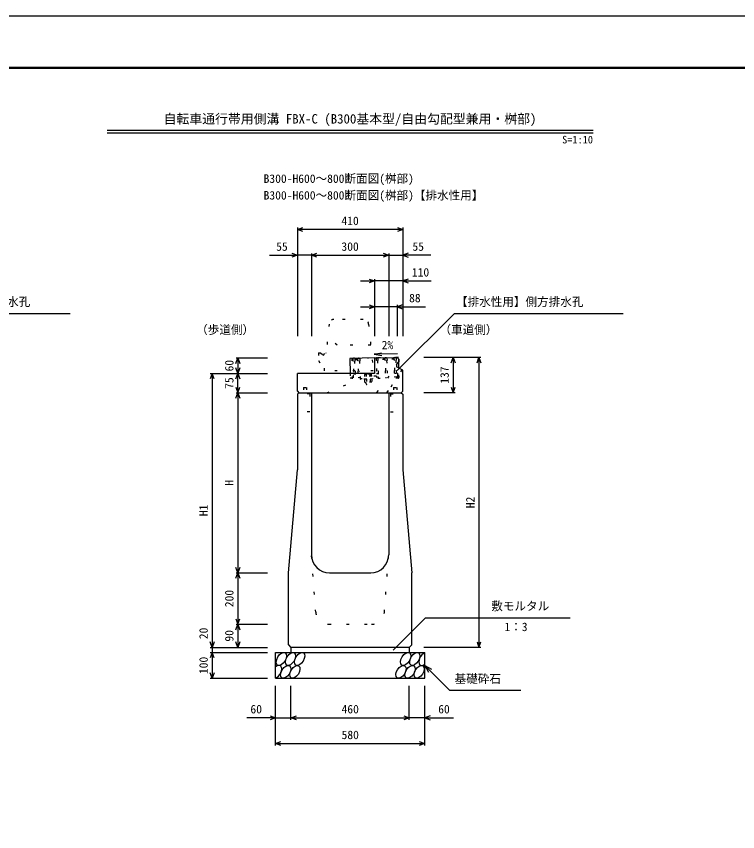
# Model space of a CAD drawing. Units: millimetres, scale not verified. Extents: x -12600 to 12600, y -5940 to 5940.
# Drawn here: x -9698 to -6893, y -3169 to 0 of the extents above; entities that cross this region are included whole.
import ezdxf
from ezdxf.enums import TextEntityAlignment as Align

# ---------------------------------------------------------------- set-up
doc = ezdxf.new("R2010")
doc.units = ezdxf.units.MM
doc.header["$LTSCALE"] = 40
doc.linetypes.add('DOTTED', pattern=[1.75, 0.25, -1.5])
for name, color, linetype, lineweight in [('0-0_DIM', 7, 'Continuous', 25), ('0-1_Defpoints', 5, 'Continuous', 25), ('0-2_HATCH', 6, 'DOTTED', 25), ('0-5_OUTLINE', 3, 'Continuous', 25), ('0-6_OUTLINE2', 4, 'DOTTED', 25), ('0-7_TXT', 7, 'Continuous', 25), ('0-8_WAKU', 3, 'Continuous', 25)]:
    doc.layers.add(name, color=color, linetype=linetype, lineweight=lineweight)
doc.styles.add('ＭＳ ゴシック', font='')
doc.styles.get('ＭＳ ゴシック').set_extended_font_data('MS Gothic')

msp = doc.modelspace()

# ---------------------------------------------------------------- linework, layer by layer
at = {"layer": '0-0_DIM'}
for p, q in [((-8605, -821.3), (-8605, -1242.94)), ((-8195, -821.3), (-8195, -1242.94)), ((-8195, -828.8), (-8605, -828.8)), ((-8713.38, -928.8), (-8605, -928.8)), ((-8550, -928.8), (-8605, -928.8)), ((-8550, -921.3), (-8550, -1242.94)), ((-8550, -928.8), (-8250, -928.8)), ((-8250, -921.3), (-8250, -1242.94)), ((-8250, -928.8), (-8195, -928.8)), ((-8086.62, -928.8), (-8195, -928.8)), ((-8360, -1028.8), (-8305, -1028.8)), ((-8305, -1021.3), (-8305, -1242.94)), ((-8195, -1028.8), (-8305, -1028.8)), ((-8195, -1028.8), (-8085, -1028.8)), ((-8360, -1128.8), (-8305, -1128.8)), ((-8217, -1128.8), (-8305, -1128.8)), ((-8217, -1121.3), (-8217, -1242.94)), ((-8217, -1128.8), (-8107, -1128.8)), ((-10144.4, -1154.95), (-9488.5, -1154.95)), ((-8216.54, -1377.09), (-7994.4, -1154.95)), ((-7994.4, -1154.95), (-7338.5, -1154.95)), ((-8843.5, -1327.94), (-8721, -1327.94)), ((-8836, -1327.94), (-8836, -1387.94)), ((-7891.5, -1325.94), (-8114, -1325.94)), ((-7999, -1325.94), (-7999, -1462.94)), ((-7899, -1325.94), (-7899, -2452.94)), ((-8943.5, -1387.94), (-8721, -1387.94)), ((-8936, -1387.94), (-8936, -2452.94)), ((-8836, -1462.94), (-8836, -1387.94)), ((-8843.5, -1462.94), (-8721, -1462.94)), ((-8836, -1462.94), (-8836, -2162.94)), ((-7991.5, -1462.94), (-8114, -1462.94)), ((-8843.5, -2162.94), (-8721, -2162.94)), ((-8836, -2162.94), (-8836, -2362.94)), ((-8232.89, -2463.75), (-8106.66, -2337.52)), ((-8106.66, -2337.52), (-7545.19, -2337.52)), ((-8843.5, -2362.94), (-8721, -2362.94)), ((-8836, -2362.94), (-8836, -2452.94)), ((-8943.5, -2452.94), (-8721, -2452.94)), ((-8936, -2452.94), (-8936, -2472.94)), ((-7891.5, -2452.94), (-8114, -2452.94)), ((-8943.5, -2472.94), (-8721, -2472.94)), ((-8936, -2472.94), (-8936, -2572.94)), ((-8110, -2522.94), (-8014.24, -2618.7)), ((-8110, -2522.94), (-8084.02, -2537.94)), ((-8110, -2522.94), (-8095, -2548.92)), ((-8943.5, -2572.94), (-8721, -2572.94)), ((-8690, -2834.31), (-8690, -2602.94)), ((-8630, -2734.31), (-8630, -2602.94)), ((-8170, -2734.31), (-8170, -2602.94)), ((-8110, -2834.31), (-8110, -2602.94)), ((-8014.24, -2618.7), (-7736.69, -2618.7)), ((-8690, -2726.81), (-8801.79, -2726.81)), ((-8690, -2726.81), (-8630, -2726.81)), ((-8630, -2726.81), (-8170, -2726.81)), ((-8110, -2726.81), (-8170, -2726.81)), ((-8110, -2726.81), (-7998.21, -2726.81)), ((-8690, -2826.81), (-8110, -2826.81))]:
    msp.add_line(p, q, dxfattribs=at)
for points in [[(-8583.86, -836.5), (-8605, -828.8), (-8583.86, -821.11)], [(-8216.14, -821.11), (-8195, -828.8), (-8216.14, -836.5)], [(-8626.14, -921.11), (-8605, -928.8), (-8626.14, -936.5)], [(-8528.86, -936.5), (-8550, -928.8), (-8528.86, -921.11)], [(-8271.14, -921.11), (-8250, -928.8), (-8271.14, -936.5)], [(-8173.86, -921.11), (-8195, -928.8), (-8173.86, -936.5)], [(-8326.14, -1021.11), (-8305, -1028.8), (-8326.14, -1036.5)], [(-8173.86, -1021.11), (-8195, -1028.8), (-8173.86, -1036.5)], [(-8326.14, -1121.11), (-8305, -1128.8), (-8326.14, -1136.5)], [(-8195.86, -1121.11), (-8217, -1128.8), (-8195.86, -1136.5)], [(-8843.7, -1349.09), (-8836, -1327.94), (-8828.3, -1349.09)], [(-8006.7, -1347.09), (-7999, -1325.94), (-7991.3, -1347.09)], [(-7906.7, -1347.09), (-7899, -1325.94), (-7891.3, -1347.09)], [(-8928.3, -1409.09), (-8936, -1387.94), (-8943.7, -1409.09)], [(-8828.3, -1366.8), (-8836, -1387.94), (-8843.7, -1366.8)], [(-8843.7, -1409.09), (-8836, -1387.94), (-8828.3, -1409.09)], [(-8843.7, -1441.8), (-8836, -1462.94), (-8828.3, -1441.8)], [(-8006.7, -1441.8), (-7999, -1462.94), (-7991.3, -1441.8)], [(-8843.7, -1484.09), (-8836, -1462.94), (-8828.3, -1484.09)], [(-8828.3, -2141.8), (-8836, -2162.94), (-8843.7, -2141.8)], [(-8843.7, -2184.09), (-8836, -2162.94), (-8828.3, -2184.09)], [(-8843.7, -2341.8), (-8836, -2362.94), (-8828.3, -2341.8)], [(-8843.7, -2384.09), (-8836, -2362.94), (-8828.3, -2384.09)], [(-8928.3, -2431.8), (-8936, -2452.94), (-8943.7, -2431.8)], [(-8828.3, -2431.8), (-8836, -2452.94), (-8843.7, -2431.8)], [(-7906.7, -2431.8), (-7899, -2452.94), (-7891.3, -2431.8)], [(-8928.3, -2494.09), (-8936, -2472.94), (-8943.7, -2494.09)], [(-8928.3, -2551.8), (-8936, -2572.94), (-8943.7, -2551.8)], [(-8711.14, -2719.11), (-8690, -2726.81), (-8711.14, -2734.5)], [(-8608.86, -2734.5), (-8630, -2726.81), (-8608.86, -2719.11)], [(-8191.14, -2719.11), (-8170, -2726.81), (-8191.14, -2734.5)], [(-8088.86, -2719.11), (-8110, -2726.81), (-8088.86, -2734.5)], [(-8668.86, -2834.5), (-8690, -2826.81), (-8668.86, -2819.11)], [(-8131.14, -2819.11), (-8110, -2826.81), (-8131.14, -2834.5)]]:
    msp.add_lwpolyline(points, dxfattribs=at)
at = {"layer": '0-1_Defpoints'}
msp.add_lwpolyline([(-12600, -5940), (-4200, -5940), (-4200, 0), (-12600, 0)], close=True, dxfattribs=at)
at = {"layer": '0-2_HATCH'}
for p, q in [((-8390.76, -1409.59), (-8392.28, -1329.6)), ((-8221.31, -1326.85), (-8388.28, -1330.03)), ((-8369.61, -1329.67), (-8381.23, -1332.37)), ((-8362.61, -1329.54), (-8361.19, -1404.53)), ((-8211.32, -1326.16), (-8305, -1327.94)), ((-8298.96, -1328.33), (-8297.53, -1403.31)), ((-8263.63, -1327.65), (-8291.85, -1334.19)), ((-8228.31, -1326.98), (-8256.52, -1333.52)), ((-8214.46, -1397.23), (-8215.82, -1326.24)), ((-8211, -1342.85), (-8211.32, -1326.16)), ((-8369.5, -1335.67), (-8381.16, -1335.89)), ((-8263.52, -1333.65), (-8291.85, -1334.19)), ((-8228.19, -1332.98), (-8256.52, -1333.52)), ((-8386.85, -1405.01), (-8387.32, -1380.02)), ((-8387.13, -1390.02), (-8361.47, -1389.53)), ((-8340, -1390.26), (-8342.46, -1392.19)), ((-8342.3, -1399.69), (-8342.46, -1392.19)), ((-8342.06, -1391.84), (-8340, -1390.26)), ((-8318.75, -1389.82), (-8340, -1390.26)), ((-8336.06, -1399.56), (-8336.21, -1392.06)), ((-8322.31, -1399.27), (-8322.46, -1391.78)), ((-8316.63, -1391.31), (-8318.75, -1389.82)), ((-8316.06, -1399.15), (-8316.21, -1391.65)), ((-8297.82, -1388.32), (-8220.16, -1386.84)), ((-8220.35, -1376.84), (-8219.88, -1401.83)), ((-8209.85, -1403.14), (-8210.53, -1367.77)), ((-8218.88, -1401.82), (-8390.85, -1405.09)), ((-8212.79, -1406.2), (-8390.76, -1409.59)), ((-8297.62, -1398.81), (-8361.27, -1400.03)), ((-8345.54, -1408.73), (-8312.54, -1408.1)), ((-8342.63, -1422.68), (-8342.86, -1410.18)), ((-8314.92, -1422.15), (-8342.63, -1422.68)), ((-8316.06, -1399.15), (-8342.3, -1399.69)), ((-8335.94, -1410.05), (-8335.7, -1422.54)), ((-8322.08, -1409.78), (-8321.85, -1422.28)), ((-8315.16, -1409.65), (-8314.92, -1422.15)), ((-8312.54, -1408.1), (-8312.51, -1409.6)), ((-8260.87, -1402.62), (-8260.78, -1407.11))]:
    msp.add_line(p, q, dxfattribs=at)
at = {"layer": '0-2_HATCH', "linetype": 'Continuous'}
msp.add_line((-8210.53, -1367.77), (-8211, -1342.85), dxfattribs=at)
msp.add_lwpolyline([(-8305, -1327.94), (-8401.28, -1329.78), (-8400.18, -1387.94)], dxfattribs=at)
at = {"layer": '0-2_HATCH'}
for points in [[(-8387.32, -1380.02), (-8385.82, -1379.99), (-8386.59, -1340), (-8388.09, -1340.03), (-8388.28, -1330.03)], [(-8382.78, -1329.92), (-8383.29, -1329.23), (-8386.29, -1329.29), (-8386.78, -1330)], [(-8381.28, -1329.89), (-8381.09, -1339.89), (-8382.59, -1339.92), (-8381.82, -1379.91), (-8380.33, -1379.89), (-8380.13, -1389.88)], [(-8368.47, -1389.66), (-8368.66, -1379.66), (-8367.16, -1379.64), (-8367.92, -1339.64), (-8369.42, -1339.67), (-8369.61, -1329.67)], [(-8364.11, -1329.57), (-8364.63, -1328.88), (-8367.63, -1328.93), (-8368.11, -1329.64)], [(-8328.79, -1328.9), (-8329.3, -1328.2), (-8332.3, -1328.26), (-8332.79, -1328.97)], [(-8293.46, -1328.22), (-8293.97, -1327.53), (-8296.97, -1327.59), (-8297.46, -1328.3)], [(-8291.96, -1328.19), (-8291.77, -1338.19), (-8293.27, -1338.22), (-8292.51, -1378.21), (-8291.01, -1378.18), (-8290.82, -1388.18)], [(-8262.49, -1387.64), (-8262.68, -1377.65), (-8261.18, -1377.62), (-8261.94, -1337.62), (-8263.44, -1337.65), (-8263.63, -1327.65)], [(-8258.13, -1327.55), (-8258.65, -1326.86), (-8261.65, -1326.92), (-8262.13, -1327.63)], [(-8256.63, -1327.52), (-8256.44, -1337.52), (-8257.94, -1337.55), (-8257.18, -1377.54), (-8255.68, -1377.51), (-8255.49, -1387.51)], [(-8227.16, -1386.97), (-8227.35, -1376.97), (-8225.85, -1376.94), (-8226.61, -1336.95), (-8228.11, -1336.98), (-8228.31, -1326.98)], [(-8222.81, -1326.88), (-8223.32, -1326.19), (-8226.32, -1326.24), (-8226.81, -1326.95)], [(-8221.31, -1326.85), (-8221.12, -1336.85), (-8222.62, -1336.87), (-8221.85, -1376.87), (-8220.35, -1376.84)], [(-8362.42, -1339.54), (-8363.92, -1339.57), (-8363.16, -1379.56), (-8361.66, -1379.53)], [(-8298.01, -1378.32), (-8296.51, -1378.29), (-8297.27, -1338.3), (-8298.77, -1338.33)], [(-8400.18, -1387.94), (-8399.85, -1404.76), (-8390.86, -1404.59)], [(-8312.51, -1409.6), (-8345.51, -1410.23), (-8345.54, -1408.73)]]:
    msp.add_lwpolyline(points, dxfattribs=at)
for centre, radius, start, end in [((-8339.27, -1395.4), 4.53, 47.57461, 134.78335), ((-8328.96, -1410.2), 19.53, 70.56972, 111.78823), ((-8319.27, -1394.99), 4.53, 47.57461, 134.78335), ((-8328.77, -1422.41), 11, 181.09113, 1.09113), ((-8218.96, -1397.32), 4.5, 271.09113, 1.09113), ((-8212.85, -1403.2), 3, 271.09113, 1.09113)]:
    msp.add_arc(centre, radius, start, end, dxfattribs=at)
at = {"layer": '0-2_HATCH', "linetype": 'Continuous'}
for centre in [(-8667.11, -2497.94), (-8631.63, -2497.94), (-8596.16, -2497.94), (-8183.95, -2497.94), (-8148.48, -2497.94), (-8650.23, -2547.94), (-8614.75, -2547.94), (-8202.55, -2547.94), (-8167.07, -2547.94), (-8131.59, -2547.94)]:
    msp.add_ellipse(centre, major_axis=(14.54, 23.54), ratio=0.5792, dxfattribs=at)
for centre, start_param, end_param in [((-8113, -2497.94), 0.6666252, 4.1103269), ((-8685.7, -2547.94), 3.7419964, 7.318141)]:
    msp.add_ellipse(centre, major_axis=(14.54, 23.54), ratio=0.5792, start_param=start_param, end_param=end_param, dxfattribs=at)
at = {"layer": '0-5_OUTLINE', "linetype": 'DOTTED'}
for p, q in [((-8481.81, -1195.99), (-8493, -1307.94)), ((-8349.54, -1177.99), (-8463.34, -1177.99)), ((-8328.2, -1195.95), (-8310, -1377.94)), ((-8523, -1307.94), (-8523, -1337.94)), ((-8523, -1307.94), (-8515, -1307.94)), ((-8515, -1307.94), (-8505, -1317.94)), ((-8523, -1337.94), (-8500, -1377.94)), ((-8310, -1377.94), (-8500, -1377.94))]:
    msp.add_line(p, q, dxfattribs=at)
at = {"layer": '0-5_OUTLINE'}
for p, q in [((-8305, -1327.94), (-8217, -1326.27)), ((-8305, -1327.94), (-8305, -1387.94)), ((-8217, -1326.27), (-8211, -1332.15)), ((-8220, -1352.85), (-8211, -1342.85)), ((-8220, -1352.85), (-8220, -1362.85)), ((-8211, -1332.15), (-8211, -1342.85)), ((-8605, -1456.94), (-8605, -1387.94)), ((-8305, -1387.94), (-8605, -1387.94)), ((-8195, -1375.85), (-8220, -1362.85)), ((-8195, -1456.94), (-8195, -1375.85)), ((-8605, -1456.94), (-8599, -1462.94)), ((-8201, -1462.94), (-8195, -1456.94)), ((-8605, -1468.94), (-8599, -1462.94)), ((-8605, -1468.94), (-8605, -1762.94)), ((-8599, -1462.94), (-8201, -1462.94)), ((-8550, -1462.94), (-8550, -2092.94)), ((-8250, -1462.94), (-8250, -2092.94)), ((-8201, -1462.94), (-8195, -1468.94)), ((-8195, -1468.94), (-8195, -1762.94)), ((-8640, -2162.94), (-8605, -1762.94)), ((-8195, -1762.94), (-8160, -2162.94)), ((-8640, -2442.94), (-8640, -2162.94)), ((-8480, -2162.94), (-8320, -2162.94)), ((-8160, -2442.94), (-8160, -2162.94)), ((-8640, -2442.94), (-8630, -2452.94)), ((-8170, -2452.94), (-8630, -2452.94)), ((-8630, -2452.94), (-8630, -2472.94)), ((-8170, -2452.94), (-8160, -2442.94)), ((-8170, -2452.94), (-8170, -2472.94)), ((-8690, -2472.94), (-8110, -2472.94)), ((-8690, -2572.94), (-8690, -2472.94)), ((-8110, -2572.94), (-8110, -2472.94)), ((-8690, -2572.94), (-8110, -2572.94))]:
    msp.add_line(p, q, dxfattribs=at)
at = {"layer": '0-5_OUTLINE', "linetype": 'DOTTED'}
msp.add_lwpolyline([(-8505, -1317.94), (-8495, -1307.94), (-8493, -1307.94)], dxfattribs=at)
for centre, start, end in [((-8461.9, -1197.94), 94.13229, 174.40835), ((-8348.1, -1197.94), 4.08463, 93.6009)]:
    msp.add_arc(centre, 20, start, end, dxfattribs=at)
at = {"layer": '0-5_OUTLINE'}
for centre, start, end in [((-8480, -2092.94), 180, 270), ((-8320, -2092.94), 270, 0)]:
    msp.add_arc(centre, 70, start, end, dxfattribs=at)
at = {"layer": '0-6_OUTLINE2'}
for p, q in [((-8500, -1377.94), (-8493, -1307.94)), ((-8296.21, -1462.79), (-8220, -1362.85)), ((-8198.67, -1373.94), (-8255.81, -1462.79)), ((-8490.12, -1462.94), (-8358.77, -1408.98)), ((-8257.2, -1462.94), (-8209.88, -1401.64)), ((-8581, -1442.44), (-8569, -1442.44)), ((-8581, -1442.44), (-8581, -1467.44)), ((-8569, -1442.44), (-8569, -1467.44)), ((-8231, -1442.44), (-8219, -1442.44)), ((-8231, -1442.44), (-8231, -1467.44)), ((-8219, -1442.44), (-8219, -1467.44)), ((-8557, -1467.44), (-8603.5, -1467.44)), ((-8243, -1467.44), (-8196.5, -1467.44)), ((-8533.43, -2316.64), (-8550, -2092.94)), ((-8266.57, -2316.64), (-8250, -2092.94)), ((-8483.57, -2362.94), (-8316.43, -2362.94))]:
    msp.add_line(p, q, dxfattribs=at)
for points in [[(-8320, -1277.94), (-8450, -1277.94), (-8487, -1247.94)], [(-8557, -1467.44), (-8557, -1537.94), (-8605, -1537.94)], [(-8243, -1467.44), (-8243, -1537.94), (-8195, -1537.94)]]:
    msp.add_lwpolyline(points, dxfattribs=at)
for centre, start, end in [((-8483.57, -2312.94), 184.23639, 270), ((-8316.43, -2312.94), 270, 355.76361)]:
    msp.add_arc(centre, 50, start, end, dxfattribs=at)
at = {"layer": '0-7_TXT'}
for p, q in [((-9344.18, -442.8), (-7455.82, -442.8)), ((-9344.18, -452.4), (-7455.82, -452.4)), ((-8306.83, -1313.34), (-8277.19, -1317.99))]:
    msp.add_line(p, q, dxfattribs=at)
msp.add_lwpolyline([(-8216.41, -1311.62), (-8306.83, -1313.34), (-8277.39, -1307.57)], dxfattribs=at)
at = {"layer": '0-8_WAKU', "lineweight": 50}
msp.add_lwpolyline([(-12400, -5740), (-4400, -5740), (-4400, -200), (-12400, -200)], close=True, dxfattribs=at)

# ---------------------------------------------------------------- texts
at = {"layer": '0-0_DIM', "style": 'ＭＳ ゴシック'}
for s, p in [('410', (-8433.75, -821.3)), ('55', (-8687.34, -921.3)), ('300', (-8433.75, -921.3)), ('55', (-8157.66, -921.3)), ('110', (-8159.93, -1021.3)), ('【排水性用】側方排水孔', (-10138.21, -1136.21)), ('88', (-8170.68, -1121.3)), ('【排水性用】側方排水孔', (-7988.21, -1136.21)), ('（歩道側）', (-8998.39, -1244.65)), ('（車道側）', (-8052.57, -1244.65)), ('敷モルタル', (-7851.06, -2318.78)), ('1：3', (-7800.06, -2399.47)), ('基礎砕石', (-7993.68, -2601.53)), ('60', (-8787.5, -2719.31)), ('460', (-8433.22, -2719.31)), ('60', (-8057.5, -2719.31)), ('580', (-8433.22, -2819.31))]:
    msp.add_text(s, height=32.99, dxfattribs=at).set_placement(p, align=Align.BOTTOM_LEFT)
for s, p in [('60', (-8843.5, -1380.44)), ('137', (-8006.5, -1428.19)), ('75', (-8843.5, -1447.94)), ('H', (-8843.5, -1824.19)), ('H2', (-7906.5, -1911.94)), ('H1', (-8943.5, -1942.94)), ('200', (-8843.5, -2296.69)), ('20', (-8943.5, -2421.13)), ('90', (-8843.5, -2430.44)), ('100', (-8943.5, -2556.69))]:
    msp.add_text(s, height=32.99, rotation=90, dxfattribs=at).set_placement(p, align=Align.BOTTOM_LEFT)
at = {"layer": '0-7_TXT', "style": 'ＭＳ ゴシック'}
for s, height, p in [('自転車通行帯用側溝 FBX-C (B300基本型/自由勾配型兼用・桝部)', 36.66, (-9125, -427.8)), ('S', 29.33, (-7575.82, -502.8)), ('=', 29.33, (-7555.82, -502.8)), ('1', 29.33, (-7535.82, -502.8)), (':', 29.33, (-7515.82, -502.8)), ('1', 29.33, (-7495.82, -502.8)), ('0', 29.33, (-7475.82, -502.8)), ('B300-H600～800断面図(桝部)', 32.99, (-8736.24, -657.34)), ('B300-H600～800断面図(桝部)【排水性用】', 32.99, (-8736.24, -722.21)), ('2%', 32.99, (-8277.26, -1304.01))]:
    msp.add_text(s, height=height, dxfattribs=at).set_placement(p, align=Align.BOTTOM_LEFT)

doc.saveas('drawing.dxf')
